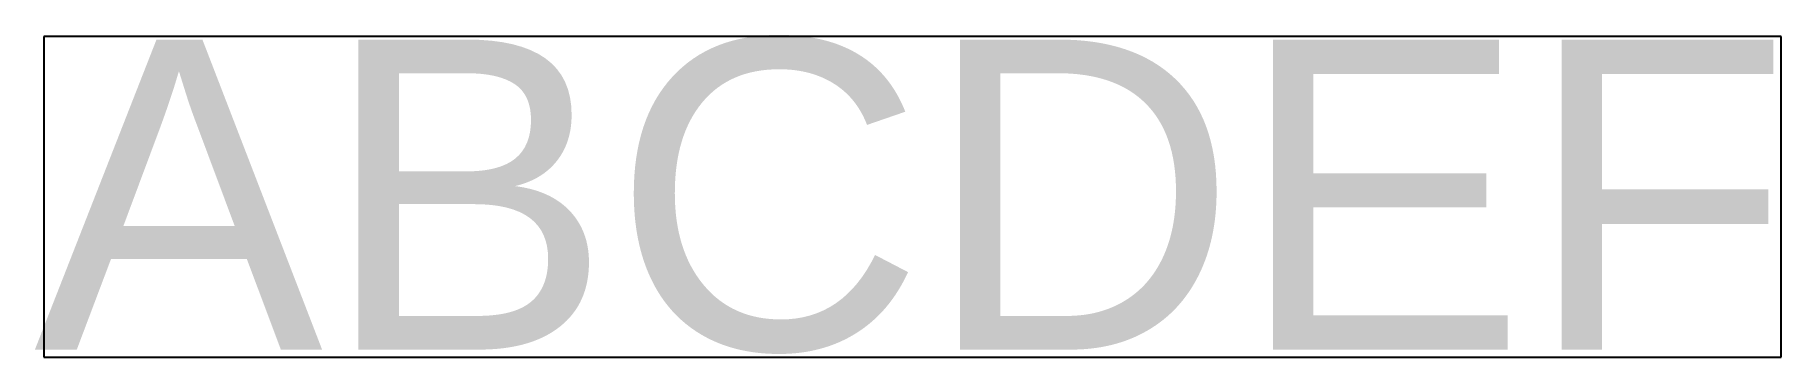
# Model space of a CAD drawing. Header units: millimetres. Extents: x 7.5 to 92, y 22.2 to 37.8.
import ezdxf

# ---------------------------------------------------------------- set-up
doc = ezdxf.new("R2010")
doc.units = ezdxf.units.MM
doc.layers.get('0').update_dxf_attribs({"lineweight": 25, "true_color": 0xffffff})
doc.styles.add('textstyle11', font='')
doc.styles.get('textstyle11').set_extended_font_data('Arial')

msp = doc.modelspace()

# ---------------------------------------------------------------- linework, layer by layer
for p, q in [((92.026, 37.756), (7.974, 37.756)), ((7.974, 37.756), (7.974, 22.244)), ((92.026, 22.244), (92.026, 37.756)), ((7.974, 22.244), (92.026, 22.244))]:
    msp.add_line(p, q)

# ---------------------------------------------------------------- texts
at = {"insert": (50, 30), "char_height": 15, "attachment_point": 5, "style": 'textstyle11'}
msp.add_mtext('ABC\\C1;DEF', dxfattribs=at)

doc.saveas('drawing.dxf')
